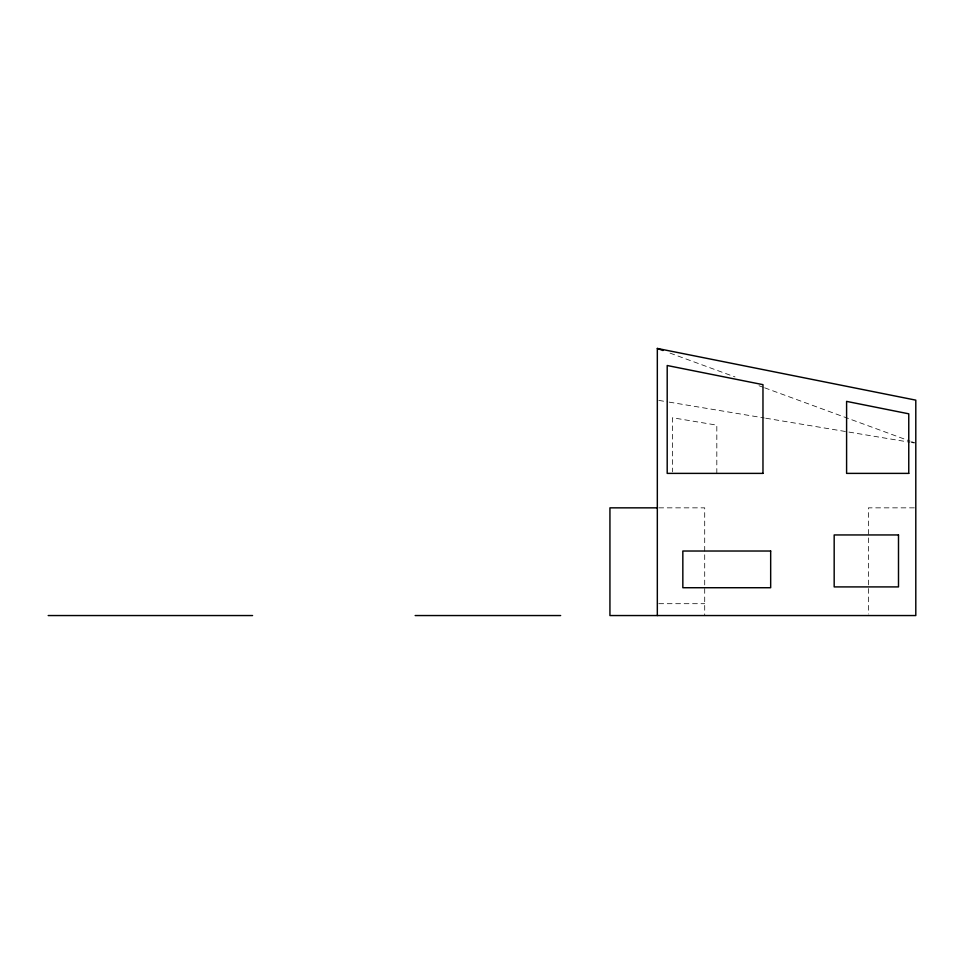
<?xml version="1.0" encoding="UTF-8"?>
<svg xmlns="http://www.w3.org/2000/svg" width="964" height="964" viewBox="0 0 964 964"><rect width="100%" height="100%" fill="white"/><g stroke="black" fill="none" stroke-linecap="round" stroke-linejoin="round"><path stroke-width="0.72" stroke-dasharray="4.82 3.62" d="M658.81 507.847L704.708 507.847L704.708 615.55M914.318 507.847L868.407 507.847L868.407 614.044M658.81 603.693L704.708 603.693M658.81 400.397L667.727 401.88M669.209 402.133L764.283 417.978M765.765 418.219L847.464 431.836M848.959 432.089L909.859 442.235M911.341 442.488L914.318 442.982M670.04 353.113L735.014 376.936M759.017 385.745L763.259 387.299M764.669 387.817L910.149 441.163M911.558 441.681L914.39 442.705M716.818 473.384L716.818 425.148L672.486 417.749L672.486 471.878"/><path stroke-width="1.45" d="M657.327 507.847L609.935 507.847L609.935 615.55L915.8 615.55L915.8 400.144L657.327 348.45L657.327 615.55M48.2 615.55L252.568 615.55M415.159 615.55L560.65 615.55M657.327 348.45L662.979 350.522M762.97 473.384L667.196 473.384L667.196 365.513L762.97 384.66L762.97 473.384M908.763 473.384L846.597 473.384L846.597 401.386L908.763 413.821L908.763 473.384M898.496 534.948L834.173 534.948L834.173 586.907L898.496 586.907L898.496 534.948M770.67 551.022L682.837 551.022L682.837 587.727L770.67 587.727L770.67 551.022"/></g></svg>
